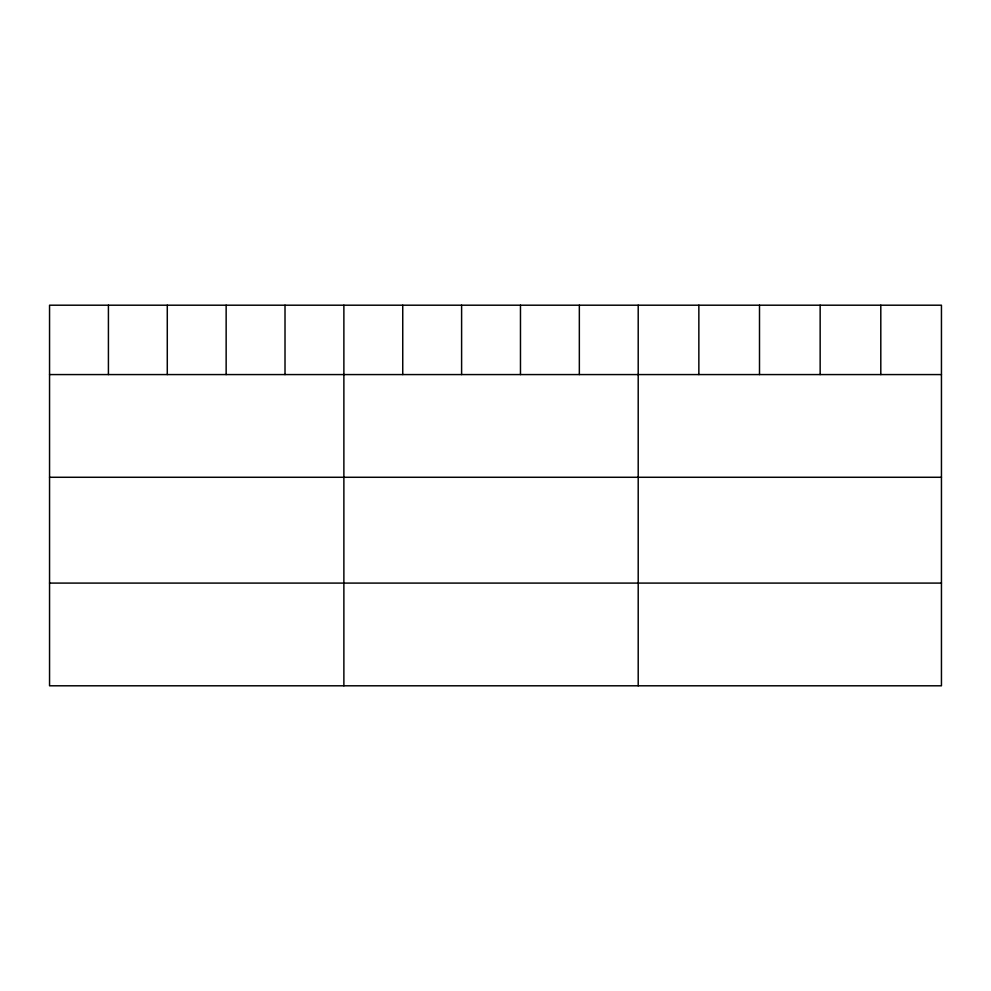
<?xml version="1.0" encoding="UTF-8"?>
<svg xmlns="http://www.w3.org/2000/svg" width="991" height="991" viewBox="0 0 991 991"><rect width="100%" height="100%" fill="white"/><g stroke="black" fill="none" stroke-linecap="round" stroke-linejoin="round"><path stroke-width="1.49" d="M941.45 374.573L941.45 685.797L49.55 685.797L49.55 305.203L941.45 305.203L941.45 374.573L49.55 374.573M49.55 477.278L941.45 477.278M49.55 583.092L941.45 583.092M880.801 305.203L880.801 374.573M820.152 305.203L820.152 374.573M759.502 305.203L759.502 374.573M698.853 305.203L698.853 374.573M638.204 305.203L638.204 685.797M579.339 305.203L579.339 374.573M520.473 305.203L520.473 374.573M461.608 305.203L461.608 374.573M402.742 305.203L402.742 374.573M343.877 305.203L343.877 685.797M285.012 305.203L285.012 374.573M226.146 305.203L226.146 374.573M167.281 305.203L167.281 374.573M108.415 305.203L108.415 374.573"/></g></svg>
